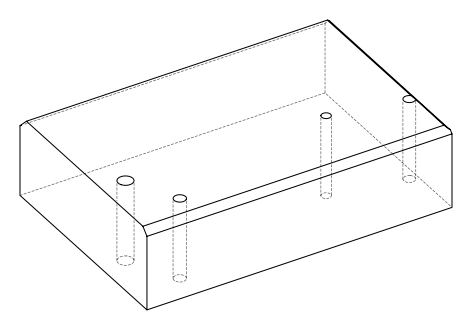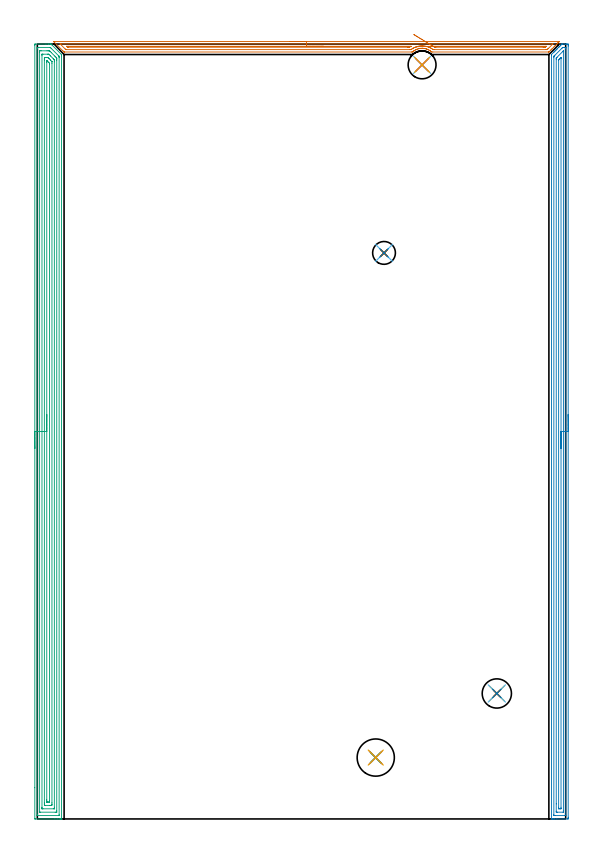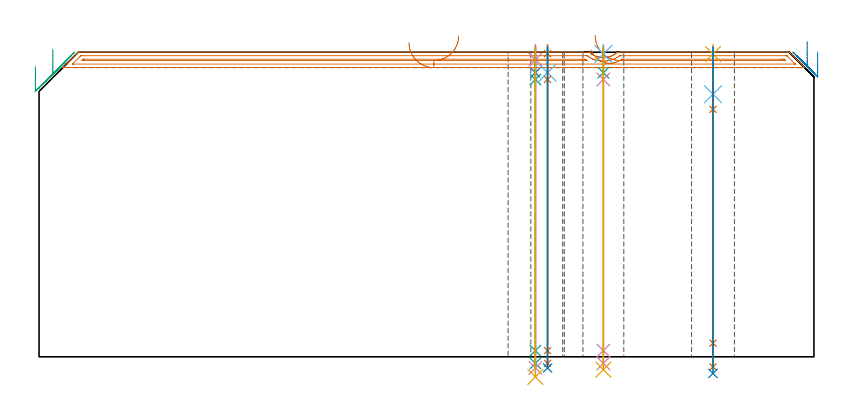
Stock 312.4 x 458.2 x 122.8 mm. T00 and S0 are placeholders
(PLAN: 20 operations, 14 tool changes, 49.5 min)
(1 AREA_MILL | FG_CHAMFER_SURFACE | UGT0205_001 | 7.24 min | 5879 mm3)
(2 AREA_MILL_1 | FG_CHAMFER_SURFACE_1 | UGT0205_001 | 14.81 min | 22308 mm3)
(3 AREA_MILL_2 | FG_CHAMFER_SURFACE_2 | UGT0205_001 | 22.21 min | 57046 mm3)
(4 SPOT_DRILL | STEP1HOLE | NXT0321_9005460120000 | 0.05 min | 187 mm3)
(5 SPOT_DRILL_1 | STEP1HOLE_1 | NXT0321_9005460120000 | 0.03 min | 2 mm3)
(6 SPOT_DRILL_2 | STEP1HOLE_2 | NXT0321_9005460120000 | 0.03 min | 5 mm3)
(7 SPOT_DRILL_3 | STEP1HOLE_3 | NXT0321_9005460120000 | 0.03 min | 6 mm3)
(8 DRILL_BLIND_HOLE_INTO_CENTER | STEP1HOLE | NXT0301_026 | 0.04 min | 127 mm3)
(9 GUN_DRILL_THROUGH_HOLE | STEP1HOLE | UGT0307_001 | 0.55 min | 2217 mm3)
(10 SPADE_DRILL_TO_ENLARGE_THROUGH_HOLE | STEP1HOLE | UGT0306_004 | 0.52 min | 14991 mm3)
(11 DRILL_TO_ENLARGE_THROUGH_HOLE | STEP1HOLE | UGT0301_053 | 0.53 min | 29088 mm3)
(12 DRILL_BLIND_HOLE_INTO_CENTER_1 | STEP1HOLE_1 | NXT0301_084 | 0.08 min | 1551 mm3)
(13 GUN_DRILL_THROUGH_HOLE_1 | STEP1HOLE_1 | UGT0307_008 | 0.61 min | 10152 mm3)
(14 DRILL_TO_ENLARGE_THROUGH_HOLE_1 | STEP1HOLE_1 | UGT0301_244 | 0.53 min | 17098 mm3)
(15 DRILL_BLIND_HOLE_INTO_CENTER_2 | STEP1HOLE_2 | NXT0301_026 | 0.04 min | 178 mm3)
(16 GUN_DRILL_THROUGH_HOLE_2 | STEP1HOLE_2 | UGT0307_001 | 0.58 min | 2235 mm3)
(17 SPADE_DRILL_TO_ENLARGE_THROUGH_HOLE_1 | STEP1HOLE_2 | UGT0306_007 | 0.52 min | 23780 mm3)
(18 DRILL_BLIND_HOLE_INTO_CENTER_3 | STEP1HOLE_3 | NXT0301_026 | 0.04 min | 171 mm3)
(19 GUN_DRILL_THROUGH_HOLE_3 | STEP1HOLE_3 | UGT0307_001 | 0.57 min | 2216 mm3)
(20 SPADE_DRILL_TO_ENLARGE_THROUGH_HOLE_2 | STEP1HOLE_3 | UGT0306_004 | 0.52 min | 15126 mm3)
(TOOL UGT0205_001 | Chamfer Mill 20 x 3 x 45 deg. | D20 FL50 Z2)
(TOOL NXT0321_9005460120000 | NC Spot Drill, 142deg, 12mm, Carbide, Uncoated | D12 PA142 FL30 Z2)
(TOOL NXT0301_026 | Carbide Drill 5.5mm [860.1-0550-017A1-MM 2214] | D5.5 PA140 FL28 Z2)
(TOOL UGT0307_001 | Gun Drill 5 mm | D5 PA130 FL24 Z1)
(TOOL UGT0306_004 | Spade Drill 13.5mm | D13.5 PA132 FL10 Z2)
(TOOL UGT0301_053 | Twist Drill 22 mm | D22 PA118 FL150 Z2)
(TOOL NXT0301_084 | Carbide Drill 11.3mm [860.1-1130-034A1-MM 2214] | D11.3 PA140 FL55 Z2)
(TOOL UGT0307_008 | Gun Drill 11 mm | D11 PA130 FL24 Z1)
(TOOL UGT0301_244 | Twist Drill 17.3 mm | D17.3 PA118 FL130 Z2)
(TOOL UGT0306_007 | Spade Drill 16.5mm | D16.5 PA132 FL10 Z2)
(OP 1 AREA_MILL)
G17 G21 G94 G90
T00 M6
G54
G17 G0 G90 X149.15 Y459.7 S1061 M3
G43 Z132.8 H0
Z126.6
G94 G1 X149.188 Z125.728 F250.
X149.302 Z124.864
X149.491 Z124.012
X149.753 Z123.18
X150.087 Z122.374
X150.49 Z121.6
X150.958 Z120.864
X151.49 Z120.172
X152.079 Z119.529
X152.722 Z118.94
X153.414 Z118.408
X154.15 Z117.94
X154.924 Z117.537
X155.73 Z117.203
X156.562 Z116.941
X157.413 Z116.752
X158.278 Z116.638
X159.15 Z116.6
X308.663
X308.671 Y459.697 Z116.602
X308.682 Y459.693 Z116.607
X308.68 Y459.686 Z116.613
X308.663 Y459.664 Z116.635
X308.246 Y459.245 Z117.052
X308.067 Y459.067 Z117.233
X307.905 Y458.905 Z117.395
X307.805 Y458.804 Z117.493
X307.769 Y458.768 Z117.53
X307.365 Y458.363 Z117.934
X307.173 Y458.173 Z118.127
X307.059 Y458.059 Z118.241
X306.924 Y457.923 Z118.374
X306.875 Y457.874 Z118.424
X306.213 Y457.213 Z119.087
X306.042 Y457.041 Z119.256
X305.367 Y456.367 Z119.933
X305.161 Y456.159 Z120.137
X304.522 Y455.522 Z120.778
X304.49 Y455.489 Z120.81
X304.279 Y455.277 Z121.019
X303.676 Y454.676 Z121.624
X303.595 Y454.595 Z121.704
X303.398 Y454.396 Z121.9
X302.831 Y453.83 Z122.469
X302.701 Y453.7 Z122.598
X302.504 Y453.508 Z122.786
X302.496 Y453.504 Z122.79
X302.256 Y453.5 Z122.8
X233.832
X233.133 Y453.503 Z122.788
X232.943 Y453.66 Z122.64
X232.892 Y453.704 Z122.596
X232.56 Y453.969 Z122.329
X232.491 Y454.02 Z122.277
X232.219 Y454.223 Z122.076
X232.043 Y454.339 Z121.959
X231.998 Y454.369 Z121.929
X231.555 Y454.629 Z121.667
X231.169 Y454.837 Z121.463
X231.104 Y454.871 Z121.428
X230.85 Y454.989 Z121.311
X230.768 Y455.025 Z121.275
X230.592 Y455.099 Z121.199
X230.255 Y455.219 Z121.074
X230.211 Y455.236 Z121.059
X229.765 Y455.376 Z120.923
X229.317 Y455.489 Z120.808
X228.871 Y455.578 Z120.722
X228.567 Y455.62 Z120.679
X228.527 Y455.625 Z120.672
X228.466 Y455.633 Z120.662
X228.423 Y455.639 Z120.657
X227.976 Y455.681 Z120.617
X227.902 Y455.683 Z120.612
X227.769 Y455.692 Z120.607
X227.753 Y455.693 Z120.606
X227.529 Y455.697 Z120.599
X227.082 Y455.682 Z120.614
X226.629 Y455.645 Z120.65
X226.582 Y455.64 Z120.658
X226.484 Y455.628 Z120.672
X226.187 Y455.587 Z120.711
X225.783 Y455.51 Z120.788
X225.741 Y455.503 Z120.796
X225.293 Y455.392 Z120.907
X224.848 Y455.256 Z121.043
X224.41 Y455.099 Z121.199
X223.954 Y454.896 Z121.4
X223.503 Y454.664 Z121.636
X223.06 Y454.406 Z121.893
X222.783 Y454.223 Z122.075
X222.76 Y454.206 Z122.092
X222.47 Y453.993 Z122.305
X222.421 Y453.955 Z122.343
X222.166 Y453.752 Z122.544
X222.019 Y453.627 Z122.667
X221.866 Y453.498 Z122.782
X221.311 Y453.5 Z122.8
X16.046
X15.804 Y453.504 Z122.79
X15.796 Y453.508 Z122.786
X15.688 Y453.61 Z122.686
X15.097 Y454.203 Z122.096
X9.786 Y459.516 Z116.784
X9.623 Y459.686 Z116.613
X9.613 Y459.699 Z116.601
X9.778 Y459.7 Z116.6
X159.15
Y458.286 Z118.014
X304.569 Y458.285 Z118.015
X304.774 Y458.28 Z118.02
X304.814 Y458.279 Z118.021
X304.811 Y458.272 Z118.028
X304.797 Y458.253 Z118.047
X304.702 Y458.154 Z118.146
X304.591 Y458.041 Z118.259
X304.49 Y457.939 Z118.361
X302.039 Y455.489 Z120.811
X301.806 Y455.256 Z121.044
X301.593 Y455.047 Z121.253
X301.493 Y454.951 Z121.349
X301.464 Y454.926 Z121.374
X301.421 Y454.921 Z121.379
X301.32 Y454.919 Z121.381
X300.912 Y454.915 Z121.385
X300.833 Y454.914 Z121.386
X234.727 Y454.915 Z121.385
X234.647
X234.241 Y454.921 Z121.379
X234.037 Y454.933 Z121.367
X233.832 Y455.076 Z121.224
X233.631 Y455.215 Z121.085
X233.094 Y455.564 Z120.736
X232.899 Y455.68 Z120.62
X232.83 Y455.718 Z120.582
X232.316 Y455.988 Z120.312
X232.043 Y456.119 Z120.181
X231.77 Y456.24 Z120.06
X231.335 Y456.417 Z119.883
X231.149 Y456.481 Z119.819
X230.787 Y456.6 Z119.7
X230.255 Y456.747 Z119.553
X230.052 Y456.8 Z119.5
X229.36 Y456.942 Z119.358
X228.953 Y457.001 Z119.299
X228.466 Y457.056 Z119.244
X227.965 Y457.093 Z119.207
X227.571 Y457.106 Z119.194
X227.072 Y457.092 Z119.208
X226.677 Y457.068 Z119.232
X226.243 Y457.028 Z119.272
X225.783 Y456.966 Z119.334
X225.469 Y456.909 Z119.391
X224.888 Y456.783 Z119.517
X224.74 Y456.746 Z119.554
X224.205 Y456.6 Z119.7
X224.043 Y456.551 Z119.749
X224.022 Y456.544 Z119.756
X223.994 Y456.534 Z119.766
X223.394 Y456.31 Z119.99
X223.272 Y456.26 Z120.041
X223.099 Y456.183 Z120.117
X222.779 Y456.034 Z120.266
X222.205 Y455.739 Z120.561
X222.191 Y455.732 Z120.568
X222.168 Y455.718 Z120.582
X221.64 Y455.394 Z120.906
X221.311 Y455.175 Z121.125
X220.992 Y454.958 Z121.342
X220.923 Y454.921 Z121.379
X220.337 Y454.914 Z121.386
X17.309 Y454.915 Z121.385
X16.902 Y454.92 Z121.38
X16.855 Y454.921 Z121.379
X16.785 Y454.977 Z121.323
X16.655 Y455.101 Z121.199
X16.494 Y455.257 Z121.043
X13.57 Y458.18 Z118.12
X13.535 Y458.217 Z118.083
X13.501 Y458.256 Z118.044
X13.483 Y458.278 Z118.022
X13.503 Y458.28 Z118.02
X13.81 Y458.285 Z118.015
X13.889 Y458.286 Z118.014
X159.15
Y456.872 Z119.428
X220.875 Y456.871 Z119.429
X220.98 Y456.868 Z119.432
X220.929 Y456.835 Z119.465
X220.7 Y456.694 Z119.606
X220.544 Y456.6 Z119.7
X220.103 Y456.336 Z119.964
X219.794 Y456.331 Z119.969
X219.522 Y456.33 Z119.97
X218.903 Y456.329 Z119.971
X18.282
X18.007 Y456.331 Z119.969
X17.929 Y456.333 Z119.967
X17.884 Y456.335 Z119.965
X17.86 Y456.351 Z119.949
X17.773 Y456.433 Z119.867
X17.601 Y456.6 Z119.7
X17.388 Y456.815 Z119.485
X17.347 Y456.864 Z119.436
X17.35 Y456.865 Z119.435
X17.388 Y456.867 Z119.433
X18.007 Y456.871 Z119.429
X18.282
X159.15 Y456.872 Z119.428
X160.022 Z119.466
X160.886 Z119.58
X161.738 Z119.769
X162.57 Z120.032
X163.376 Z120.365
X164.15 Z120.768
X164.886 Z121.237
X165.578 Z121.768
X166.221 Z122.357
X166.81 Z123.001
X167.341 Z123.693
X167.81 Z124.428
X168.213 Z125.202
X168.547 Z126.008
X168.809 Z126.84
X168.998 Z127.692
X169.112 Z128.557
X169.15 Z129.428
G0 Z132.8
X224.243 Y456.653
Z129.649
G1 X224.262 Y456.654 Z128.777
X224.358 Y456.656 Z127.91
X224.528 Y456.66 Z127.054
X224.772 Y456.665 Z126.217
X225.089 Y456.672 Z125.404
X225.475 Y456.68 Z124.621
X225.928 Y456.69 Z123.876
X226.444 Y456.701 Z123.172
X227.019 Y456.713 Z122.517
X227.649 Y456.726 Z121.914
X228.33 Y456.741 Z121.368
X229.055 Y456.757 Z120.884
X229.82 Y456.773 Z120.464
X230.618 Y456.79 Z120.113
X231.444 Y456.808 Z119.833
X232.292 Y456.826 Z119.626
X233.154 Y456.844 Z119.494
X234.024 Y456.863 Z119.437
X234.176 Y456.866 Z119.434
X234.453 Y456.87 Z119.43
X234.727 Y456.871 Z119.429
X235.346 Y456.872 Z119.428
X300.637 Y456.871 Z119.429
X300.744 Y456.869 Z119.431
X300.912 Y456.865 Z119.435
X300.951 Y456.86 Z119.44
X300.932 Y456.836 Z119.464
X300.912 Y456.812 Z119.488
X300.805 Y456.705 Z119.595
X300.699 Y456.6 Z119.7
X300.469 Y456.378 Z119.922
X300.435 Y456.346 Z119.954
X300.383 Y456.335 Z119.965
X300.289 Y456.332 Z119.968
X300.018 Y456.33 Z119.97
X299.399 Y456.329 Z119.971
X299.123 Y456.328 Z119.972
X235.621 Y456.329 Z119.971
X235. Y456.33 Z119.97
X234.934 Y456.333 Z119.967
X234.902 Y456.335 Z119.965
X234.86 Y456.354 Z119.946
X234.727 Y456.433 Z119.867
X234.024 Y456.863 Z119.437
X233.35 Y457.275 Z119.068
X232.65 Y457.702 Z118.769
X231.931 Y458.142 Z118.543
X231.198 Y458.589 Z118.391
X230.457 Y459.042 Z118.314
X229.712 Y459.497
X228.97 Y459.95 Z118.389
X228.237 Y460.398 Z118.54
X227.518 Y460.838 Z118.765
X226.818 Y461.265 Z119.063
X226.143 Y461.677 Z119.432
X225.498 Y462.071 Z119.867
X224.888 Y462.444 Z120.367
X224.318 Y462.793 Z120.928
X223.791 Y463.114 Z121.544
X223.312 Y463.407 Z122.212
X222.885 Y463.668 Z122.926
X222.512 Y463.896 Z123.682
G0 Z132.8
M5
M2
(OP 2 AREA_MILL_1)
G17 G21 G94 G90
T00 M6
G54
G17 G0 G90 X313.9 Y239.1 S1061 M3
G43 Z132.8 H0
Z122.9
G94 G1 Y239.062 Z122.028 F250.
Y238.948 Z121.163
Y238.759 Z120.312
Y238.497 Z119.48
Y238.163 Z118.674
Y237.76 Z117.9
Y237.292 Z117.164
Y236.76 Z116.472
Y236.171 Z115.829
Y235.528 Z115.24
Y234.836 Z114.708
Y234.1 Z114.24
Y233.326 Z113.837
Y232.52 Z113.503
Y231.688 Z113.241
Y230.836 Z113.052
Y229.972 Z112.938
Y229.1 Z112.9
Y1.001
X313.899 Y0.63 Z112.901
X313.894 Y0.113 Z112.904
X313.892 Y0.009 Z112.906
X313.381 Y0. Z113.416
X307.177 Z119.617
X305.768 Z121.029
X305.405 Z121.39
X304.68 Z122.12
X304.424 Z122.375
X304.031 Z122.76
X304.003 Y0.009 Z122.788
X304. Y0.183 Z122.8
Y451.758
X304.004 Y451.995 Z122.79
X304.05 Y452.051 Z122.747
X305.268 Y453.269 Z121.53
X305.405 Y453.407 Z121.391
X305.545 Y453.546 Z121.253
X305.707 Y453.708 Z121.091
X305.848 Y453.85 Z120.948
X305.992 Y453.993 Z120.806
X306.146 Y454.147 Z120.652
X306.291 Y454.293 Z120.504
X306.439 Y454.44 Z120.359
X306.585 Y454.586 Z120.212
X306.734 Y454.737 Z120.061
X306.886 Y454.887 Z119.912
X307.024 Y455.026 Z119.773
X307.177 Y455.18 Z119.618
X307.333 Y455.334 Z119.464
X307.464 Y455.465 Z119.334
X307.621 Y455.623 Z119.174
X308.112 Y456.112 Z118.688
X308.377 Y456.378 Z118.422
X308.507 Y456.509 Z118.289
X308.881 Y456.882 Z117.918
X309.022 Y457.022 Z117.778
X309.271 Y457.272 Z117.527
X309.393 Y457.395 Z117.403
X309.745 Y457.745 Z117.055
X309.933 Y457.933 Z116.867
X310.17 Y458.166 Z116.629
X310.207 Y458.196 Z116.59
X310.279 Y458.199 Z116.518
X310.33 Y458.2 Z116.468
X311.971 Z114.825
X312.495 Z114.301
X312.858 Z113.939
X313.381 Y458.196 Z113.413
X313.891 Y458.191 Z112.905
X313.893 Y458.087 Z112.903
X313.899 Y457.57 Z112.901
X313.9 Y457.046 Z112.9
Y229.1
X312.486 Z114.314
X312.485 Y2.197 Z114.315
X312.484 Y2.087 Z114.316
X312.482 Y2.032 Z114.318
X312.48 Y2.013 Z114.32
X312.438 Y2.01 Z114.362
X312.022 Y2.001 Z114.778
X306.291 Y2. Z120.509
X305.819 Y2.001 Z120.981
X305.553 Y2.005 Z121.247
X305.433 Y2.01 Z121.367
X305.421 Y2.016 Z121.379
X305.418 Y2.036 Z121.382
X305.416 Y2.088 Z121.384
X305.414 Y2.195 Z121.386
Y2.409
Y450.416
X305.421 Y450.858 Z121.379
X305.424 Y450.962 Z121.376
X305.482 Y451.026 Z121.318
X305.583 Y451.131 Z121.217
X305.76 Y451.31 Z121.04
X306.027 Y451.577 Z120.773
X310.231 Y455.781 Z116.569
X310.479 Y456.027 Z116.321
X310.561 Y456.106 Z116.239
X310.628 Y456.166 Z116.172
X310.672 Y456.19 Z116.128
X310.723 Y456.193 Z116.077
X311.195 Y456.199 Z115.605
X311.609 Y456.2 Z115.191
X312.081 Y456.199 Z114.719
X312.347 Y456.195 Z114.453
X312.468 Y456.19 Z114.332
X312.479 Y456.184 Z114.321
X312.482 Y456.164 Z114.318
X312.485 Y456.111 Z114.315
X312.486 Y456.005 Z114.314
Y455.791
Y229.1
X311.072 Z115.728
X311.071 Y4.749 Z115.729
X311.069 Y4.207 Z115.731
X311.066 Y4.032 Z115.734
X311.065 Y4.017 Z115.735
X311.049 Y4.01 Z115.751
X310.996 Y4.005 Z115.804
X310.927 Y4.001 Z115.873
X307.382 Y4. Z119.418
X307.177 Y4.002 Z119.623
X306.973 Y4.006 Z119.827
X306.842 Y4.01 Z119.958
X306.835 Y4.09 Z119.965
X306.833 Y4.207 Z119.967
X306.83 Y4.558 Z119.97
X306.828 Y8.916 Z119.972
X306.829 Y448.98 Z119.971
X306.83 Y449.522 Z119.97
X306.833 Y449.869 Z119.967
X306.835 Y449.92 Z119.965
X306.86 Y449.948 Z119.94
X306.929 Y450.023 Z119.871
X307.177 Y450.278 Z119.623
X307.246 Y450.347 Z119.554
X310.892 Y453.993 Z115.908
X310.963 Y454.061 Z115.837
X311.047 Y454.138 Z115.753
X311.066 Y454.154 Z115.734
X311.068 Y454.139 Z115.732
X311.07 Y454.095 Z115.73
X311.071 Y454.043 Z115.729
X311.072 Y453.993 Z115.728
Y229.1
X309.657 Z117.143
Y6.889
X309.656 Y6.177 Z117.144
X309.653 Y6.074 Z117.147
X309.651 Y6.02 Z117.149
X309.61 Y6.01 Z117.19
X309.391 Y6.005 Z117.409
X308.95 Y6. Z117.85
X308.508 Y6.005 Z118.292
X308.29 Y6.01 Z118.51
X308.249 Y6.017 Z118.551
X308.246 Y6.054 Z118.554
X308.245 Y6.117 Z118.555
X308.243 Y6.709 Z118.557
Y6.889
Y448.447
X308.244 Y448.628 Z118.556
X308.248 Y448.806 Z118.552
X308.251 Y448.89 Z118.549
X308.306 Y448.949 Z118.494
X308.467 Y449.115 Z118.333
X308.871 Y449.522 Z117.929
X309.356 Y450.007 Z117.444
X309.456 Y450.106 Z117.344
X309.581 Y450.226 Z117.219
X309.634 Y450.274 Z117.166
X309.651 Y450.283 Z117.149
X309.653 Y450.241 Z117.147
X309.655 Y450.112 Z117.145
X309.657 Y449.703 Z117.143
Y449.522
Y229.1
Y228.228 Z117.181
Y227.363 Z117.295
Y226.512 Z117.483
Y225.68 Z117.746
Y224.874 Z118.08
Y224.1 Z118.482
Y223.364 Z118.951
Y222.672 Z119.482
Y222.029 Z120.072
Y221.44 Z120.715
Y220.908 Z121.407
Y220.44 Z122.143
Y220.037 Z122.916
Y219.703 Z123.722
Y219.441 Z124.554
Y219.252 Z125.406
Y219.138 Z126.271
Y219.1 Z127.143
G0 Z132.8
M5
M2
(OP 3 AREA_MILL_2)
G17 G21 G94 G90
T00 M6
G54
G17 G0 G90 X-1.5 Y219.1 S1061 M3
G43 Z132.8 H0
Z117.
G94 G1 Y219.138 Z116.128 F250.
Y219.252 Z115.264
Y219.441 Z114.412
Y219.703 Z113.58
Y220.037 Z112.774
Y220.44 Z112.
Y220.909 Z111.264
Y221.44 Z110.572
Y222.029 Z109.929
Y222.672 Z109.34
Y223.364 Z108.809
Y224.1 Z108.34
Y224.874 Z107.937
Y225.68 Z107.603
Y226.512 Z107.341
Y227.364 Z107.152
Y228.228 Z107.038
Y229.1 Z107.
X-1.499 Y457.57 Z107.001
X-1.496 Y457.998 Z107.002
X-1.492 Y458.19 Z107.006
X-1.076 Y458.2 Z107.422
X5.081 Z113.575
X6.48 Z114.976
X6.84 Z115.335
X7.62 Z116.118
X7.719 Z116.217
X8.09 Y458.199 Z116.588
X8.134 Y458.166 Z116.634
X8.23 Y458.07 Z116.73
X8.599 Y457.703 Z117.095
X14.094 Y452.206 Z122.594
X14.298 Y452.007 Z122.788
X14.3 Y451.311 Z122.8
Y0.183
X14.297 Y0.012 Z122.789
X14.271 Y0.008 Z122.763
X14.203 Y0. Z122.696
X13.953 Z122.453
X13.716 Z122.216
X12.996 Z121.491
X11.757 Z120.254
X10.358 Z118.853
X-1.076 Z107.422
X-1.338 Y0.002 Z107.16
X-1.492 Y0.01 Z107.006
X-1.499 Y0.166 Z106.999
X-1.5 Y18.479 Z107.
Y229.1
X-0.086 Z108.414
X-0.085 Y455.669 Z108.415
X-0.079 Y456.187 Z108.421
X-0.048 Y456.192 Z108.452
X0.025 Y456.196 Z108.525
X0.135 Y456.199 Z108.635
X0.272 Y456.2 Z108.772
X7.309 Y456.199 Z115.809
X7.513 Y456.194 Z116.013
X7.615 Y456.19 Z116.115
X7.667 Y456.171 Z116.167
X7.719 Y456.123 Z116.219
X8.068 Y455.782 Z116.568
X12.54 Y451.311 Z121.04
X12.683 Y451.164 Z121.183
X12.798 Y451.045 Z121.298
X12.872 Y450.966 Z121.372
X12.879 Y450.919 Z121.379
X12.885 Y450.53 Z121.385
Y450.416
X12.886 Y2.531 Z121.386
X12.879 Y2.013 Z121.379
X12.848 Y2.009 Z121.348
X12.775 Y2.004 Z121.275
X12.666 Y2.001 Z121.166
X12.528 Y2. Z121.028
X0.001 Y2.001 Z108.501
X-0.034 Y2.002 Z108.466
X-0.071 Y2.006 Z108.429
X-0.079 Y2.01 Z108.421
X-0.082 Y2.018 Z108.418
X-0.084 Y2.048 Z108.416
X-0.086 Y2.306 Z108.414
Y2.418
Y229.1
X1.329 Z109.829
Y453.337
X1.33 Y453.993 Z109.83
X1.331 Y454.112 Z109.831
X1.334 Y454.17 Z109.834
X1.337 Y454.19 Z109.837
X1.364 Y454.195 Z109.864
X1.563 Y454.198 Z110.063
X2.239 Y454.2 Z110.739
X5.757 Z114.257
X6.637 Z115.137
X6.84 Y454.198 Z115.34
X7.043 Y454.194 Z115.543
X7.177 Y454.19 Z115.677
X7.26 Y454.128 Z115.76
X7.404 Y453.993 Z115.904
X7.719 Y453.681 Z116.219
X8.302 Y453.099 Z116.802
X10.358 Y451.043 Z118.858
X10.984 Y450.416 Z119.484
X11.237 Y450.159 Z119.737
X11.391 Y449.997 Z119.891
X11.465 Y449.914 Z119.965
X11.467 Y449.76 Z119.967
X11.47 Y449.522 Z119.97
X11.471 Y449.284 Z119.971
X11.472 Y448.628 Z119.972
Y4.863
X11.471 Y4.207 Z119.971
X11.469 Y4.088 Z119.969
X11.466 Y4.03 Z119.966
X11.463 Y4.01 Z119.963
X11.436 Y4.005 Z119.936
X11.237 Y4.002 Z119.737
X10.561 Y4. Z119.061
X1.766 Z110.266
X1.563 Y4.003 Z110.063
X1.36 Y4.008 Z109.86
X1.338 Y4.01 Z109.838
X1.335 Y4.024 Z109.835
X1.331 Y4.064 Z109.831
X1.329 Y4.127 Z109.829
Y4.207
Y229.1
X2.743 Z111.243
Y451.311
X2.744 Y451.898 Z111.244
X2.747 Y452.095 Z111.247
X2.75 Y452.165 Z111.25
X2.753 Y452.19 Z111.253
X2.776 Y452.192 Z111.276
X2.884 Y452.196 Z111.384
X3.322 Y452.2 Z111.822
X5.96 Z114.46
X6.402 Y452.197 Z114.902
X6.621 Y452.193 Z115.121
X6.728 Y452.19 Z115.228
X6.84 Y452.1 Z115.34
X7.64 Y451.311 Z116.14
X7.719 Y451.232 Z116.219
X9.429 Y449.522 Z117.929
X9.478 Y449.473 Z117.978
X9.896 Y449.051 Z118.396
X10. Y448.943 Z118.5
X10.049 Y448.89 Z118.549
X10.051 Y448.824 Z118.551
X10.054 Y448.628 Z118.554
X10.057 Y448.04 Z118.557
Y447.734
Y6.89
X10.056 Y6.302 Z118.556
X10.053 Y6.105 Z118.553
X10.05 Y6.035 Z118.55
X10.047 Y6.01 Z118.547
X10.025 Y6.008 Z118.525
X9.916 Y6.004 Z118.416
X9.478 Y6. Z117.978
X3.322 Z111.822
X2.884 Y6.004 Z111.384
X2.777 Y6.007 Z111.277
X2.754 Y6.01 Z111.254
X2.749 Y6.023 Z111.249
X2.747 Y6.061 Z111.247
X2.744 Y6.147 Z111.244
X2.743 Y6.584 Z111.243
Y6.89
Y229.1
X4.157 Z112.657
Y448.673
X4.159 Y449.522 Z112.659
X4.16 Y449.564 Z112.66
X4.201 Y450.19 Z112.701
X4.418 Y450.196 Z112.918
X5.081 Y450.199 Z113.581
X5.294 Y450.2 Z113.794
X5.96 Y450.199 Z114.46
X6.175 Y450.198 Z114.675
X6.256 Y450.194 Z114.756
X6.296 Y450.19 Z114.796
X6.443 Y450.049 Z114.943
X6.703 Y449.796 Z115.203
X6.84 Y449.662 Z115.34
X6.98 Y449.522 Z115.48
X7.719 Y448.783 Z116.219
X7.874 Y448.628 Z116.374
X8.599 Y447.894 Z117.099
X8.634 Y447.856 Z117.134
X8.64 Y447.778 Z117.14
X8.642 Y447.734 Z117.142
X8.643 Y447.689 Z117.143
Y446.84
Y9.527
X8.641 Y8.678 Z117.141
X8.64 Y8.636 Z117.14
X8.599 Y8.01 Z117.099
X8.382 Y8.004 Z116.882
X7.719 Y8.001 Z116.219
X7.506 Y8. Z116.006
X4.867 Y8.001 Z113.367
X4.201 Y8.01 Z112.701
X4.16 Y8.678 Z112.66
X4.159 Y8.721 Z112.659
X4.157 Y9.572 Z112.657
Y229.1
X5.571 Z114.071
Y447.235
X5.573 Y447.734 Z114.073
X5.576 Y448.125 Z114.076
X5.578 Y448.178 Z114.078
X5.617 Y448.19 Z114.117
X5.731 Y448.191 Z114.231
X5.844 Y448.19 Z114.344
X5.96 Y448.08 Z114.46
X6.316 Y447.734 Z114.816
X6.84 Y447.21 Z115.34
X7.203 Y446.84 Z115.703
X7.222 Y446.81 Z115.722
X7.225 Y446.789 Z115.725
X7.227 Y446.741 Z115.727
X7.229 Y446.642 Z115.729
Y446.444
Y10.965
X7.227 Y10.466 Z115.727
X7.224 Y10.076 Z115.724
X7.222 Y10.022 Z115.722
X7.183 Y10.01 Z115.683
X7.069 Y10.006 Z115.569
X6.84 Y10.003 Z115.34
X6.419 Y10. Z114.919
X5.96 Z114.46
X5.807 Y10.001 Z114.307
X5.685 Y10.003 Z114.185
X5.604 Y10.007 Z114.104
X5.584 Y10.009 Z114.084
X5.578 Y10.021 Z114.078
X5.576 Y10.071 Z114.076
X5.573 Y10.466 Z114.073
X5.571 Y10.862 Z114.071
Y11.361
Y229.1
Y229.972 Z114.109
Y230.837 Z114.223
Y231.688 Z114.412
Y232.52 Z114.674
Y233.326 Z115.008
Y234.1 Z115.411
Y234.836 Z115.88
Y235.528 Z116.411
Y236.171 Z117.
Y236.76 Z117.643
Y237.292 Z118.335
Y237.76 Z119.071
Y238.163 Z119.845
Y238.497 Z120.651
Y238.759 Z121.483
Y238.948 Z122.335
Y239.062 Z123.2
Y239.1 Z124.071
G0 Z132.8
M5
M2
(OP 4 SPOT_DRILL)
G17 G21 G94 G90
T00 M6
G54
G17 G0 G90 X200.1 Y36.3 S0 M3
G43 Z132.8 H0
G94 G81 G98 Z119.8 F250. R125.8
G80
M5
M2
(OP 5 SPOT_DRILL_1)
G17 G21 G94 G90
T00 M6
G54
G17 G0 G90 X271.7 Y74.2 S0 M3
G43 Z132.8 H0
G94 G81 G98 Z122.055 F250. R125.8
G80
M5
M2
(OP 6 SPOT_DRILL_2)
G17 G21 G94 G90
T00 M6
G54
G17 G0 G90 X227.5 Y445.9 S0 M3
G43 Z132.8 H0
G94 G81 G98 Z122.086 F250. R125.8
G80
M5
M2
(OP 7 SPOT_DRILL_3)
G17 G21 G94 G90
T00 M6
G54
G17 G0 G90 X205. Y334.7 S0 M3
G43 Z132.8 H0
G94 G81 G98 Z122.219 F250. R125.8
G80
M5
M2
(OP 8 DRILL_BLIND_HOLE_INTO_CENTER)
G17 G21 G94 G90
T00 M6
G54
G17 G0 G90 X200.1 Y36.3 S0 M3
G43 Z132.8 H1
G94 G81 G98 Z114.55 F250. R124.8
G80
M5
M2
(OP 9 GUN_DRILL_THROUGH_HOLE)
G17 G21 G94 G90
T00 M6
G54
G17 G0 G90 X200.1 Y36.3 M8
G43 Z132.8 H0
Z120.74
S716 M3
G94 G1 Z111.794 F125. M26
G4 X.084
Z2.5 F250.
G4 X.084
Z-2.666 F125.
G4 X.084
M5
M9
G0 Z120.74
Z132.8
M2
(OP 10 SPADE_DRILL_TO_ENLARGE_THROUGH_HOLE)
G17 G21 G94 G90
T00 M6
G54
G17 G0 G90 X200.1 Y36.3 S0 M3
G43 Z132.8 H0
G94 G73 G98 Z-4.505 F250. Q12.731 R124.8
G80
M5
M2
(OP 11 DRILL_TO_ENLARGE_THROUGH_HOLE)
G17 G21 G94 G90
T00 M6
G54
G17 G0 G90 X200.1 Y36.3 S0 M3
G43 Z132.8 H0
G94 G73 G98 Z-8.109 F250. Q21.818 R124.8
G80
M5
M2
(OP 12 DRILL_BLIND_HOLE_INTO_CENTER_1)
G17 G21 G94 G90
T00 M6
G54
G17 G0 G90 X271.7 Y74.2 S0 M3
G43 Z132.8 H1
G94 G81 G98 Z105.85 F250. R124.8
G80
M5
M2
(OP 13 GUN_DRILL_THROUGH_HOLE_1)
G17 G21 G94 G90
T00 M6
G54
G17 G0 G90 X271.7 Y74.2 M8
G43 Z132.8 H0
Z118.881
S716 M3
G94 G1 Z99.787 F125. M26
G4 X.084
Z5.5 F250.
G4 X.084
Z-4.065 F125.
G4 X.084
M5
M9
G0 Z118.881
Z132.8
M2
(OP 14 DRILL_TO_ENLARGE_THROUGH_HOLE_1)
G17 G21 G94 G90
T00 M6
G54
G17 G0 G90 X271.7 Y74.2 S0 M3
G43 Z132.8 H0
G94 G73 G98 Z-6.697 F250. Q16.187 R124.8
G80
M5
M2
(OP 15 DRILL_BLIND_HOLE_INTO_CENTER_2)
G17 G21 G94 G90
T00 M6
G54
G17 G0 G90 X227.5 Y445.9 S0 M3
G43 Z132.8 H1
G94 G81 G98 Z114.55 F250. R124.8
G80
M5
M2
(OP 16 GUN_DRILL_THROUGH_HOLE_2)
G17 G21 G94 G90
T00 M6
G54
G17 G0 G90 X227.5 Y445.9 M8
G43 Z132.8 H0
Z124.175
S716 M3
G94 G1 Z111.794 F125. M26
G4 X.084
Z2.5 F250.
G4 X.084
Z-2.666 F125.
G4 X.084
M5
M9
G0 Z124.175
Z132.8
M2
(OP 17 SPADE_DRILL_TO_ENLARGE_THROUGH_HOLE_1)
G17 G21 G94 G90
T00 M6
G54
G17 G0 G90 X227.5 Y445.9 S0 M3
G43 Z132.8 H0
G94 G73 G98 Z-5.173 F250. Q15.997 R124.8
G80
M5
M2
(OP 18 DRILL_BLIND_HOLE_INTO_CENTER_3)
G17 G21 G94 G90
T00 M6
G54
G17 G0 G90 X205. Y334.7 S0 M3
G43 Z132.8 H1
G94 G81 G98 Z114.55 F250. R124.8
G80
M5
M2
(OP 19 GUN_DRILL_THROUGH_HOLE_3)
G17 G21 G94 G90
T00 M6
G54
G17 G0 G90 X205. Y334.7 M8
G43 Z132.8 H0
Z122.547
S716 M3
G94 G1 Z111.794 F125. M26
G4 X.084
Z2.5 F250.
G4 X.084
Z-2.666 F125.
G4 X.084
M5
M9
G0 Z122.547
Z132.8
M2
(OP 20 SPADE_DRILL_TO_ENLARGE_THROUGH_HOLE_2)
G17 G21 G94 G90
T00 M6
G54
G17 G0 G90 X205. Y334.7 S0 M3
G43 Z132.8 H0
G94 G73 G98 Z-4.505 F250. Q12.731 R124.8
G80
M5
M2
